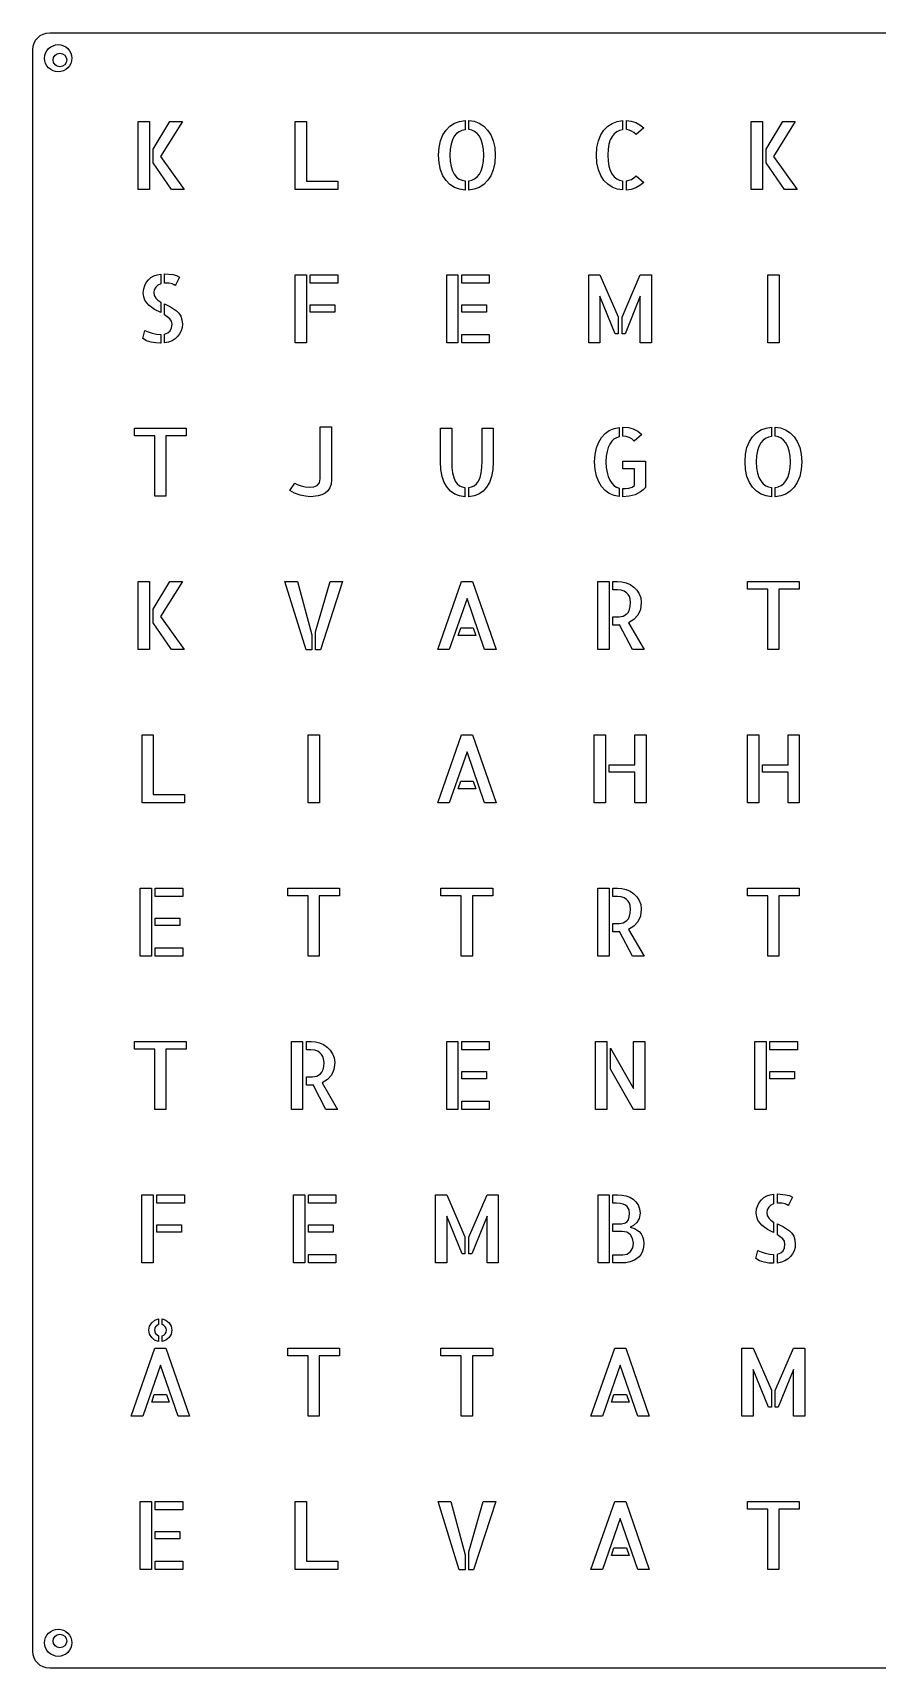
# Model space of a CAD drawing. Extents: x 0 to 525, y 0 to 480.
# Drawn here: x 0 to 248, y 0 to 480 of the extents above; entities that cross this region are included whole.
import ezdxf

# ---------------------------------------------------------------- set-up
doc = ezdxf.new("R2010")
doc.units = 0

msp = doc.modelspace()

# ---------------------------------------------------------------- linework, layer by layer
at = {"layer": 'Cut', "color": 10}
for points in [[(520, 0), (5, 0), (3.989863, 0.10123), (3.050156, 0.391719), (2.200684, 0.85166), (1.46125, 1.46125), (0.85166, 2.200684), (0.391719, 3.050156), (0.10123, 3.989863), (0, 5), (0, 475), (0.10123, 476.010137), (0.391719, 476.949844), (0.85166, 477.799316), (1.46125, 478.53875), (2.200684, 479.14834), (3.050156, 479.608281), (3.989863, 479.89877), (5, 480), (5, 480), (5, 480), (520, 480)], [(11.5, 472.5), (11.422431, 471.715995), (11.195518, 470.969266), (10.827953, 470.280798), (10.328427, 469.671573), (9.719202, 469.172047), (9.030734, 468.804482), (8.284005, 468.577569), (7.5, 468.5), (6.715995, 468.577569), (5.969266, 468.804482), (5.280798, 469.172047), (4.671573, 469.671573), (4.172047, 470.280798), (3.804482, 470.969266), (3.577569, 471.715995), (3.5, 472.5), (3.577569, 473.284005), (3.804482, 474.030734), (4.172047, 474.719202), (4.671573, 475.328427), (5.280798, 475.827953), (5.969266, 476.195518), (6.715995, 476.422431), (7.5, 476.5), (8.284005, 476.422431), (9.030734, 476.195518), (9.719202, 475.827953), (10.328427, 475.328427), (10.827953, 474.719202), (11.195518, 474.030734), (11.422431, 473.284005), (11.5, 472.5), (11.5, 472.5)], [(11.5, 7.5), (11.422431, 6.715995), (11.195518, 5.969266), (10.827953, 5.280798), (10.328427, 4.671573), (9.719202, 4.172047), (9.030734, 3.804482), (8.284005, 3.577569), (7.5, 3.5), (6.715995, 3.577569), (5.969266, 3.804482), (5.280798, 4.172047), (4.671573, 4.671573), (4.172047, 5.280798), (3.804482, 5.969266), (3.577569, 6.715995), (3.5, 7.5), (3.577569, 8.284005), (3.804482, 9.030734), (4.172047, 9.719202), (4.671573, 10.328427), (5.280798, 10.827953), (5.969266, 11.195518), (6.715995, 11.422431), (7.5, 11.5), (8.284005, 11.422431), (9.030734, 11.195518), (9.719202, 10.827953), (10.328427, 10.328427), (10.827953, 9.719202), (11.195518, 9.030734), (11.422431, 8.284005), (11.5, 7.5), (11.5, 7.5)], [(10, 8), (9.847759, 7.234633), (9.414214, 6.585786), (8.765367, 6.152241), (8, 6), (7.234633, 6.152241), (6.585786, 6.585786), (6.152241, 7.234633), (6, 8), (6.152241, 8.765367), (6.585786, 9.414214), (7.234633, 9.847759), (8, 10), (8.765367, 9.847759), (9.414214, 9.414214), (9.847759, 8.765367), (10, 8), (10, 8)]]:
    msp.add_lwpolyline(points, dxfattribs=at)
msp.add_lwpolyline([(10, 472), (9.847759, 471.234633), (9.414214, 470.585786), (8.765367, 470.152241), (8, 470), (7.234633, 470.152241), (6.585786, 470.585786), (6.152241, 471.234633), (6, 472), (6.152241, 472.765367), (6.585786, 473.414214), (7.234633, 473.847759), (8, 474), (8.765367, 473.847759), (9.414214, 473.414214), (9.847759, 472.765367), (10, 472), (10, 472)], close=True, dxfattribs=at)
at = {"layer": 'Stencil Cut', "color": 7}
for points in [[(30.968994, 433.967246), (30.968994, 453.939658), (34.275146, 453.939658), (34.275146, 433.967246), (30.968994, 433.967246)], [(37.554199, 443.668906), (44.491699, 433.967246), (40.724854, 433.967246), (35.38623, 441.826133), (35.38623, 445.782676), (40.237061, 453.939658), (43.949707, 453.939658), (37.554199, 443.668906)], [(119.18042, 444.048301), (119.322692, 446.317893), (119.74951, 448.302939), (120.4541, 450.023764), (121.37549, 451.446494), (122.520445, 452.591452), (123.84155, 453.424766), (125.338805, 453.980307), (126.95801, 454.237754), (126.95801, 451.527793), (126.06372, 451.331321), (125.22363, 450.958701), (124.46484, 450.38961), (123.81445, 449.603721), (123.279235, 448.587486), (122.86597, 447.327353), (122.59497, 445.81655), (122.48657, 444.048301), (122.59497, 442.259726), (122.86597, 440.742148), (123.279235, 439.495566), (123.81445, 438.465781), (124.485165, 437.652793), (125.25073, 437.056602), (126.084045, 436.690757), (126.95801, 436.514609), (126.95801, 433.831748), (125.35913, 434.082419), (123.86865, 434.617637), (122.52722, 435.4645), (121.37549, 436.595908), (120.4541, 438.038962), (119.74951, 439.766562), (119.322692, 441.771934), (119.18042, 444.048301), (119.18042, 444.048301)], [(128.04199, 454.237754), (129.634095, 454.000632), (131.10425, 453.451865), (132.438905, 452.598227), (133.57031, 451.446494), (134.512025, 450.023764), (135.22339, 448.302939), (135.670533, 446.317893), (135.81958, 444.048301), (135.670533, 441.771934), (135.22339, 439.766562), (134.512025, 438.038962), (133.57031, 436.595908), (132.44568, 435.4645), (131.13135, 434.617637), (129.65442, 434.082419), (128.04199, 433.831748), (128.04199, 436.514609), (128.93628, 436.711081), (129.77637, 437.083701), (130.53516, 437.673118), (131.18555, 438.465781), (131.720765, 439.495566), (132.13403, 440.742148), (132.40503, 442.259726), (132.51343, 444.048301), (132.40503, 445.8301), (132.13403, 447.327353), (131.71399, 448.587486), (131.15845, 449.603721), (130.50806, 450.409934), (129.74927, 450.985801), (128.915955, 451.37197), (128.04199, 451.554893), (128.04199, 454.237754)], [(165.54895, 444.048301), (165.691222, 446.317893), (166.11804, 448.302939), (166.82263, 450.00344), (167.74402, 451.419394), (168.861875, 452.550803), (170.15588, 453.397666), (171.626035, 453.959983), (173.21814, 454.237754), (173.21814, 451.527793), (172.35095, 451.304221), (171.53796, 450.904502), (170.7995, 450.33541), (170.15588, 449.549521), (169.620665, 448.533286), (169.2074, 447.273154), (168.956725, 445.789451), (168.8551, 444.048301), (168.956725, 442.286826), (169.2074, 440.796348), (169.620665, 439.549766), (170.15588, 438.51998), (170.7995, 437.706992), (171.53796, 437.110801), (172.3645, 436.717857), (173.21814, 436.514609), (173.21814, 433.858848), (171.626035, 434.116294), (170.15588, 434.671836), (168.861875, 435.518699), (167.74402, 436.650107), (166.82263, 438.066062), (166.11804, 439.766562), (165.691222, 441.771934), (165.54895, 444.048301), (165.54895, 444.048301)], [(177.17468, 450.091514), (176.531065, 450.708029), (175.8468, 451.148398), (175.11511, 451.426169), (174.32922, 451.554893), (174.32922, 454.237754), (175.785826, 454.053138), (177.120482, 453.634788), (178.333191, 452.982703), (179.42395, 452.096885), (177.17468, 450.091514)], [(210.96899, 433.967246), (210.96899, 453.939658), (214.27515, 453.939658), (214.27515, 433.967246), (210.96899, 433.967246)], [(217.5542, 443.668906), (224.4917, 433.967246), (220.72485, 433.967246), (215.38623, 441.826133), (215.38623, 445.782676), (220.23706, 453.939658), (223.94971, 453.939658), (217.5542, 443.668906)], [(174.32922, 436.514609), (175.8468, 436.948203), (176.544615, 437.381797), (177.17468, 437.977988), (179.42395, 435.999717), (178.333192, 435.112204), (177.12048, 434.455039), (175.785825, 434.02822), (174.32922, 433.831748), (174.32922, 436.514609)], [(32.486572, 403.682334), (32.588196, 404.813743), (32.893066, 405.823203), (33.36731, 406.710715), (33.977051, 407.476279), (34.73584, 408.12667), (35.603027, 408.614463), (36.571839, 408.973533), (37.581299, 409.183555), (37.581299, 406.338096), (36.788635, 405.924827), (36.14502, 405.281211), (35.718201, 404.542746), (35.575928, 403.790732), (35.718201, 402.835471), (36.14502, 402.083457), (36.788635, 401.473716), (37.581299, 400.945273), (37.581299, 397.855918), (35.792725, 398.777305), (34.166748, 399.969687), (33.496033, 400.701377), (32.947266, 401.541465), (32.601746, 402.523826), (32.486572, 403.682334), (32.486572, 403.682334)], [(41.835937, 405.850303), (41.510742, 406.04), (40.96875, 406.283896), (40.074463, 406.500693), (38.692383, 406.527793), (38.692383, 409.264853), (41.104248, 408.993857), (42.228882, 408.709312), (43.109619, 408.289268), (42.730225, 407.503379), (42.32373, 406.71749), (41.998535, 406.121299), (41.835937, 405.850303), (41.835937, 405.850303)], [(89.559448, 408.939658), (89.559448, 406.473594), (81.483765, 406.473594), (81.483765, 408.939658), (89.559448, 408.939658)], [(121.56519, 408.939658), (124.87134, 408.939658), (124.87134, 388.967246), (121.56519, 388.967246), (121.56519, 408.939658)], [(134.05811, 408.939658), (134.05811, 406.473594), (125.98242, 406.473594), (125.98242, 408.939658), (134.05811, 408.939658)], [(163.27258, 408.939658), (166.57874, 408.939658), (171.94446, 396.609336), (171.94446, 391.595908), (171.07727, 391.595908), (166.57874, 402.706748), (166.57874, 388.967246), (163.27258, 388.967246), (163.27258, 408.939658)], [(178.42126, 408.939658), (181.72742, 408.939658), (181.72742, 388.967246), (178.42126, 388.967246), (178.42126, 402.706748), (173.94983, 391.595908), (173.05554, 391.595908), (173.05554, 396.555137), (178.42126, 408.939658)], [(219.18018, 388.967246), (215.87402, 388.967246), (215.87402, 408.939658), (219.18018, 408.939658), (219.18018, 388.967246)], [(38.692383, 400.403281), (40.508057, 399.536094), (42.215332, 398.39791), (42.906372, 397.672995), (43.461914, 396.799033), (43.827759, 395.735373), (43.949707, 394.441367), (43.854858, 393.479331), (43.570312, 392.544394), (43.136719, 391.663657), (42.540527, 390.864219), (41.808838, 390.186728), (40.914551, 389.617637), (39.871216, 389.190818), (38.692383, 388.940146), (38.692383, 391.541709), (39.664581, 391.929572), (40.359009, 392.551169), (40.775666, 393.406501), (40.914551, 394.495566), (40.758728, 395.362754), (40.29126, 396.067344), (38.692383, 397.232627), (38.692383, 400.403281)], [(88.71936, 397.964316), (81.483765, 397.964316), (81.483765, 400.186484), (88.71936, 400.186484), (88.71936, 397.964316)], [(133.21802, 397.964316), (125.98242, 397.964316), (125.98242, 400.186484), (133.21802, 400.186484), (133.21802, 397.964316)], [(32.920166, 392.625693), (33.868652, 392.1921), (35.088135, 391.812705), (36.334717, 391.541709), (37.5, 391.433311), (37.5813, 391.433311), (37.5813, 388.858848), (37.5271, 388.858848), (36.172119, 388.940148), (34.790039, 389.156945), (33.435059, 389.590539), (32.351074, 390.295129), (32.920166, 392.625693)], [(125.98242, 391.433311), (134.05811, 391.433311), (134.05811, 388.967246), (125.98242, 388.967246), (125.98242, 391.433311)], [(45.10144, 363.93966), (45.10144, 361.71749), (39.139526, 361.71749), (39.139526, 343.96725), (35.860474, 343.96725), (35.860474, 361.71749), (29.89856, 361.71749), (29.89856, 363.93966), (45.10144, 363.93966)], [(87.770874, 364.34615), (87.770874, 348.79098), (87.642151, 347.490198), (87.255981, 346.40621), (86.653015, 345.545795), (85.873901, 344.86153), (84.938965, 344.373737), (83.86853, 344.04854), (81.565063, 343.83175), (80.155884, 343.96725), (78.502808, 344.31954), (76.876831, 344.91573), (75.54895, 345.64742), (76.93103, 347.84249), (77.689819, 347.436), (78.800903, 347.0566), (80.047485, 346.75851), (81.266968, 346.62301), (82.554199, 346.758507), (83.543335, 347.165), (84.207275, 347.923787), (84.464722, 349.06197), (84.464722, 364.34615), (87.770874, 364.34615)], [(123.04211, 354.3735), (123.10986, 352.442653), (123.31311, 350.82345), (123.645082, 349.509117), (124.099, 348.43868), (124.661315, 347.632465), (125.31848, 347.0566), (126.09082, 346.690758), (126.94446, 346.51461), (126.94446, 343.83175), (125.365905, 344.082423), (123.9364, 344.61764), (122.710142, 345.464502), (121.68713, 346.59591), (120.86737, 348.038963), (120.25085, 349.76656), (119.864683, 351.771935), (119.73596, 354.0483), (119.73596, 363.93966), (123.04211, 363.93966), (123.04211, 354.3735)], [(135.26404, 363.93966), (135.26404, 354.0483), (135.135317, 351.771935), (134.74915, 349.76656), (134.125855, 348.038963), (133.28577, 346.59591), (132.262757, 345.464502), (131.0365, 344.61764), (129.62732, 344.082423), (128.05554, 343.83175), (128.05554, 346.51461), (128.902405, 346.704308), (129.65442, 347.0566), (130.33191, 347.632465), (130.901, 348.43868), (131.354917, 349.488792), (131.68689, 350.79635), (131.910465, 352.422327), (131.98499, 354.3735), (131.98499, 363.93966), (135.26404, 363.93966)], [(165.02051, 354.0483), (165.156007, 356.24337), (165.5625, 358.16744), (166.206115, 359.840845), (167.05298, 361.2297), (168.096312, 362.367883), (169.32935, 363.23507), (170.711427, 363.831262), (172.2019, 364.15646), (172.2019, 361.44649), (171.416017, 361.155172), (170.68433, 360.7148), (170.040712, 360.098287), (169.46484, 359.27853), (169.00415, 358.282617), (168.65186, 357.08346), (168.42151, 355.68783), (168.32666, 354.0483), (168.42151, 352.395228), (168.65186, 350.95895), (169.00415, 349.719137), (169.46484, 348.65548), (170.040712, 347.80184), (170.68433, 347.1379), (171.416017, 346.656882), (172.2019, 346.35201), (172.2019, 343.88595), (170.711427, 344.21114), (169.32935, 344.80733), (168.096312, 345.694842), (167.05298, 346.8398), (166.206115, 348.24221), (165.5625, 349.90206), (165.156007, 351.846455), (165.02051, 354.0483), (165.02051, 354.0483)], [(176.64624, 360.09151), (175.948425, 360.769002), (175.15576, 361.2297), (174.302123, 361.493918), (173.42139, 361.58199), (173.31299, 361.58199), (173.31299, 364.26485), (173.34009, 364.26485), (174.911862, 364.129352), (176.37524, 363.72286), (177.709898, 363.04537), (178.89551, 362.09688), (176.64624, 360.09151)], [(209.18042, 354.0483), (209.322692, 356.317895), (209.74951, 358.30294), (210.4541, 360.023762), (211.37549, 361.44649), (212.520445, 362.591455), (213.84155, 363.42477), (215.338805, 363.98031), (216.95801, 364.23775), (216.95801, 361.52779), (216.06372, 361.331318), (215.22363, 360.9587), (214.46484, 360.38961), (213.81445, 359.60372), (213.279235, 358.587483), (212.86597, 357.32735), (212.59497, 355.816548), (212.48657, 354.0483), (212.59497, 352.259727), (212.86597, 350.74215), (213.279235, 349.495567), (213.81445, 348.46578), (214.485165, 347.65279), (215.25073, 347.0566), (216.084045, 346.690758), (216.95801, 346.51461), (216.95801, 343.83175), (215.35913, 344.082423), (213.86865, 344.61764), (212.52722, 345.464502), (211.37549, 346.59591), (210.4541, 348.038963), (209.74951, 349.76656), (209.322693, 351.771935), (209.18042, 354.0483), (209.18042, 354.0483)], [(218.04199, 364.23775), (219.634095, 364.00063), (221.10425, 363.45187), (222.438905, 362.59823), (223.57031, 361.44649), (224.512025, 360.023762), (225.22339, 358.30294), (225.670532, 356.317895), (225.81958, 354.0483), (225.670532, 351.771935), (225.22339, 349.76656), (224.512025, 348.038963), (223.57031, 346.59591), (222.44568, 345.464502), (221.13135, 344.61764), (219.65442, 344.082423), (218.04199, 343.83175), (218.04199, 346.51461), (218.93628, 346.711083), (219.77637, 347.0837), (220.53516, 347.673115), (221.18555, 348.46578), (221.720765, 349.495567), (222.13403, 350.74215), (222.40503, 352.259727), (222.51343, 354.0483), (222.40503, 355.830097), (222.13403, 357.32735), (221.71399, 358.587482), (221.15845, 359.60372), (220.50806, 360.409935), (219.74927, 360.9858), (218.915955, 361.371967), (218.04199, 361.55489), (218.04199, 364.23775)], [(179.92529, 354.2651), (179.92529, 346.54171), (179.26135, 345.82357), (178.51611, 345.24093), (176.89014, 344.42794), (175.12866, 343.96725), (173.34009, 343.83175), (173.31299, 343.83175), (173.31299, 346.21651), (174.09888, 346.24361), (175.07446, 346.37911), (176.02295, 346.65011), (176.70044, 347.1108), (176.70044, 352.04293), (173.31299, 352.04293), (173.31299, 354.2651), (179.92529, 354.2651)], [(30.968994, 298.96725), (30.968994, 318.93966), (34.275146, 318.93966), (34.275146, 298.96725), (30.968994, 298.96725)], [(37.554199, 308.66891), (44.491699, 298.96725), (40.724854, 298.96725), (35.38623, 306.82613), (35.38623, 310.78268), (40.237061, 318.93966), (43.949707, 318.93966), (37.554199, 308.66891)], [(74.058472, 318.93966), (77.771118, 318.93966), (81.971558, 303.27608), (81.971558, 298.85885), (80.264282, 298.85885), (74.058472, 318.93966)], [(87.310181, 318.93966), (90.995728, 318.93966), (84.491821, 298.85885), (83.082642, 298.85885), (83.082642, 304.14327), (87.310181, 318.93966)], [(136.07703, 298.96725), (132.71667, 298.96725), (127.54065, 313.92623), (122.31042, 298.96725), (118.92297, 298.96725), (125.91467, 318.91256), (129.13953, 318.91256), (136.07703, 298.96725)], [(165.99609, 318.93966), (169.24805, 318.93966), (169.24805, 298.96725), (165.99609, 298.96725), (165.99609, 318.93966)], [(179.5459, 298.96725), (176.10425, 298.96725), (172.3374, 306.20284), (172.14771, 306.17574), (171.87671, 306.17574), (171.30762, 306.17574), (170.35913, 306.17574), (170.35913, 308.56051), (172.2019, 308.56051), (173.39429, 308.75021), (174.47827, 309.4277), (174.918637, 309.976465), (175.26416, 310.70138), (175.487735, 311.636313), (175.56226, 312.76095), (175.42676, 313.87203), (175.216738, 314.502095), (174.85767, 315.09151), (174.363097, 315.633508), (173.69238, 316.0671), (172.811643, 316.371968), (171.68701, 316.47359), (170.35913, 316.47359), (170.35913, 318.93966), (171.74121, 318.93966), (173.008115, 318.838035), (174.26147, 318.53316), (175.440308, 318.025045), (176.48364, 317.31368), (177.384705, 316.412618), (178.08252, 315.33541), (178.549988, 314.122705), (178.70581, 312.76095), (178.455138, 310.755578), (177.70312, 309.0754), (176.52429, 307.754293), (174.99316, 306.82613), (179.5459, 298.96725)], [(225.10144, 318.93966), (225.10144, 316.71749), (219.13953, 316.71749), (219.13953, 298.96725), (215.86047, 298.96725), (215.86047, 316.71749), (209.89856, 316.71749), (209.89856, 318.93966), (225.10144, 318.93966)], [(129.32922, 305.30855), (130.11511, 303.11349), (124.93909, 303.11349), (125.69788, 305.30855), (129.32922, 305.30855)], [(35.41333, 273.93966), (35.41333, 256.43331), (44.600098, 256.43331), (44.600098, 253.96725), (32.107178, 253.96725), (32.107178, 273.93966), (35.41333, 273.93966)], [(84.180176, 253.96725), (80.874023, 253.96725), (80.874023, 273.93966), (84.180176, 273.93966), (84.180176, 253.96725)], [(136.07703, 253.96725), (132.71667, 253.96725), (127.54065, 268.92623), (122.31042, 253.96725), (118.92297, 253.96725), (125.91467, 273.91256), (129.13953, 273.91256), (136.07703, 253.96725)], [(164.89856, 273.93966), (168.20471, 273.93966), (168.20471, 253.96725), (164.89856, 253.96725), (164.89856, 273.93966)], [(180.10144, 273.93966), (180.10144, 253.96725), (176.84949, 253.96725), (176.84949, 262.96432), (169.3158, 262.96432), (169.3158, 265.18648), (176.84949, 265.18648), (176.84949, 273.93966), (180.10144, 273.93966)], [(209.89856, 273.93966), (213.20471, 273.93966), (213.20471, 253.96725), (209.89856, 253.96725), (209.89856, 273.93966)], [(225.10144, 273.93966), (225.10144, 253.96725), (221.84949, 253.96725), (221.84949, 262.96432), (214.3158, 262.96432), (214.3158, 265.18648), (221.84949, 265.18648), (221.84949, 273.93966), (225.10144, 273.93966)], [(129.32922, 260.30855), (130.11511, 258.11349), (124.93909, 258.11349), (125.69788, 260.30855), (129.32922, 260.30855)], [(31.565186, 228.93966), (34.871338, 228.93966), (34.871338, 208.96725), (31.565186, 208.96725), (31.565186, 228.93966)], [(44.058105, 228.93966), (44.058105, 226.47359), (35.982422, 226.47359), (35.982422, 228.93966), (44.058105, 228.93966)], [(90.10144, 228.93966), (90.10144, 226.71749), (84.139526, 226.71749), (84.139526, 208.96725), (80.860474, 208.96725), (80.860474, 226.71749), (74.89856, 226.71749), (74.89856, 228.93966), (90.10144, 228.93966)], [(135.10144, 228.93966), (135.10144, 226.71749), (129.13953, 226.71749), (129.13953, 208.96725), (125.86047, 208.96725), (125.86047, 226.71749), (119.89856, 226.71749), (119.89856, 228.93966), (135.10144, 228.93966)], [(165.99609, 228.93966), (169.24805, 228.93966), (169.24805, 208.96725), (165.99609, 208.96725), (165.99609, 228.93966)], [(179.5459, 208.96725), (176.10425, 208.96725), (172.3374, 216.20284), (172.14771, 216.17574), (171.87671, 216.17574), (171.30762, 216.17574), (170.35913, 216.17574), (170.35913, 218.56051), (172.2019, 218.56051), (173.39429, 218.75021), (174.47827, 219.4277), (174.918637, 219.976465), (175.26416, 220.70138), (175.487735, 221.636312), (175.56226, 222.76095), (175.42676, 223.87203), (175.216738, 224.502095), (174.85767, 225.09151), (174.363097, 225.633507), (173.69238, 226.0671), (172.811643, 226.371968), (171.68701, 226.47359), (170.35913, 226.47359), (170.35913, 228.93966), (171.74121, 228.93966), (173.008115, 228.838035), (174.26147, 228.53316), (175.440308, 228.025045), (176.48364, 227.31368), (177.384705, 226.412617), (178.08252, 225.33541), (178.549988, 224.122705), (178.70581, 222.76095), (178.455138, 220.755577), (177.70312, 219.0754), (176.52429, 217.754292), (174.99316, 216.82613), (179.5459, 208.96725)], [(225.10144, 228.93966), (225.10144, 226.71749), (219.13953, 226.71749), (219.13953, 208.96725), (215.86047, 208.96725), (215.86047, 226.71749), (209.89856, 226.71749), (209.89856, 228.93966), (225.10144, 228.93966)], [(43.218018, 217.96432), (35.982422, 217.96432), (35.982422, 220.18648), (43.218018, 220.18648), (43.218018, 217.96432)], [(35.982422, 211.43331), (44.058105, 211.43331), (44.058105, 208.96725), (35.982422, 208.96725), (35.982422, 211.43331)], [(45.10144, 183.93966), (45.10144, 181.71749), (39.139526, 181.71749), (39.139526, 163.96725), (35.860474, 163.96725), (35.860474, 181.71749), (29.89856, 181.71749), (29.89856, 183.93966), (45.10144, 183.93966)], [(75.996094, 183.93966), (79.248047, 183.93966), (79.248047, 163.96725), (75.996094, 163.96725), (75.996094, 183.93966)], [(89.545898, 163.96725), (86.104248, 163.96725), (82.337402, 171.20284), (82.147705, 171.17574), (81.876709, 171.17574), (81.307617, 171.17574), (80.359131, 171.17574), (80.359131, 173.56051), (82.201904, 173.56051), (83.394287, 173.75021), (84.478271, 174.4277), (84.91864, 174.976465), (85.26416, 175.70138), (85.487732, 176.636312), (85.562256, 177.76095), (85.426758, 178.87203), (85.216736, 179.502095), (84.857666, 180.09151), (84.363098, 180.633507), (83.692383, 181.0671), (82.811646, 181.371967), (81.687012, 181.47359), (80.359131, 181.47359), (80.359131, 183.93966), (81.741211, 183.93966), (83.008118, 183.838035), (84.261475, 183.53316), (85.440308, 183.025045), (86.483643, 182.31368), (87.384705, 181.412618), (88.08252, 180.33541), (88.549988, 179.122705), (88.705811, 177.76095), (88.45514, 175.755578), (87.703125, 174.0754), (86.524292, 172.754293), (84.993164, 171.82613), (89.545898, 163.96725)], [(121.56519, 183.93966), (124.87134, 183.93966), (124.87134, 163.96725), (121.56519, 163.96725), (121.56519, 183.93966)], [(134.05811, 183.93966), (134.05811, 181.47359), (125.98242, 181.47359), (125.98242, 183.93966), (134.05811, 183.93966)], [(165.2915, 163.96725), (165.2915, 183.93966), (168.59766, 183.93966), (168.59766, 163.96725), (165.2915, 163.96725)], [(176.42944, 183.93966), (179.7356, 183.93966), (179.7356, 163.96725), (176.42944, 163.96725), (169.70874, 175.78268), (169.70874, 182.01559), (176.42944, 170.17306), (176.42944, 183.93966)], [(212.06653, 183.93966), (215.37268, 183.93966), (215.37268, 163.96725), (212.06653, 163.96725), (212.06653, 183.93966)], [(224.55945, 183.93966), (224.55945, 181.47359), (216.48376, 181.47359), (216.48376, 183.93966), (224.55945, 183.93966)], [(133.21802, 172.96432), (125.98242, 172.96432), (125.98242, 175.18648), (133.21802, 175.18648), (133.21802, 172.96432)], [(223.71936, 172.96432), (216.48376, 172.96432), (216.48376, 175.18648), (223.71936, 175.18648), (223.71936, 172.96432)], [(125.98242, 166.43331), (134.05811, 166.43331), (134.05811, 163.96725), (125.98242, 163.96725), (125.98242, 166.43331)], [(221.83594, 135.8503), (221.51074, 136.04), (220.96875, 136.2839), (220.07446, 136.50069), (218.69238, 136.52779), (218.69238, 139.26485), (221.10425, 138.99386), (222.228882, 138.709313), (223.10962, 138.28927), (222.73022, 137.50338), (222.32373, 136.71749), (221.99854, 136.1213), (221.83594, 135.8503), (221.83594, 135.8503)], [(32.066528, 138.93966), (35.372681, 138.93966), (35.372681, 118.96725), (32.066528, 118.96725), (32.066528, 138.93966)], [(44.559448, 138.93966), (44.559448, 136.47359), (36.483765, 136.47359), (36.483765, 138.93966), (44.559448, 138.93966)], [(76.565186, 138.93966), (79.871338, 138.93966), (79.871338, 118.96725), (76.565186, 118.96725), (76.565186, 138.93966)], [(89.058105, 138.93966), (89.058105, 136.47359), (80.982422, 136.47359), (80.982422, 138.93966), (89.058105, 138.93966)], [(118.27258, 138.93966), (121.57874, 138.93966), (126.94446, 126.60934), (126.94446, 121.59591), (126.07727, 121.59591), (121.57874, 132.70675), (121.57874, 118.96725), (118.27258, 118.96725), (118.27258, 138.93966)], [(133.42126, 138.93966), (136.72742, 138.93966), (136.72742, 118.96725), (133.42126, 118.96725), (133.42126, 132.70675), (128.94983, 121.59591), (128.05554, 121.59591), (128.05554, 126.55514), (133.42126, 138.93966)], [(166.00964, 138.93966), (169.2616, 138.93966), (169.2616, 118.96725), (166.00964, 118.96725), (166.00964, 138.93966)], [(175.44031, 129.48189), (176.76819, 129.0754), (178.06897, 128.15401), (178.63806, 127.49007), (179.09875, 126.69063), (179.403625, 125.782798), (179.50525, 124.73946), (179.403625, 123.47933), (179.09875, 122.4089), (178.63806, 121.51461), (178.06897, 120.78292), (176.74109, 119.78023), (175.35901, 119.23824), (174.19373, 118.99435), (173.51624, 118.96725), (170.37268, 118.96725), (170.37268, 121.35201), (173.32654, 121.35201), (174.606997, 121.582358), (175.57581, 122.2734), (176.185545, 123.35061), (176.38879, 124.73946), (176.17877, 126.087668), (175.54871, 127.20553), (175.079547, 127.644203), (174.512147, 127.95754), (173.08264, 128.20821), (170.37268, 128.20821), (170.37268, 130.40328), (171.67346, 130.40328), (172.89294, 130.43038), (174.05823, 130.72848), (174.546023, 131.09432), (174.92542, 131.64986), (175.189638, 132.442525), (175.27771, 133.51974), (175.14221, 134.52242), (174.60022, 135.49801), (174.105655, 135.890953), (173.43494, 136.2026), (172.554203, 136.405843), (171.42957, 136.47359), (170.37268, 136.47359), (170.37268, 138.93966), (171.75476, 138.93966), (173.008117, 138.865135), (174.22083, 138.64156), (175.34546, 138.255395), (176.33459, 137.69308), (177.16113, 136.941065), (177.79797, 135.9858), (178.20447, 134.854395), (178.33997, 133.51974), (178.06897, 131.97506), (177.39148, 130.78268), (176.44299, 129.91549), (175.44031, 129.48189), (175.44031, 129.48189)], [(212.48657, 133.68233), (212.588195, 134.813742), (212.89307, 135.8232), (213.36731, 136.710715), (213.97705, 137.47628), (214.73584, 138.12667), (215.60303, 138.61446), (216.571837, 138.973532), (217.5813, 139.18355), (217.5813, 136.3381), (216.788635, 135.924827), (216.14502, 135.28121), (215.718202, 134.542745), (215.57593, 133.79073), (215.718202, 132.835472), (216.14502, 132.08346), (216.788635, 131.473717), (217.5813, 130.94527), (217.5813, 127.85592), (215.79272, 128.7773), (214.16675, 129.96969), (213.496035, 130.701377), (212.94727, 131.54146), (212.601745, 132.523822), (212.48657, 133.68233), (212.48657, 133.68233)], [(43.71936, 127.96432), (36.483765, 127.96432), (36.483765, 130.18648), (43.71936, 130.18648), (43.71936, 127.96432)], [(88.218018, 127.96432), (80.982422, 127.96432), (80.982422, 130.18648), (88.218018, 130.18648), (88.218018, 127.96432)], [(218.69238, 130.40328), (220.50806, 129.53609), (222.21533, 128.39791), (222.90637, 127.672995), (223.46191, 126.79903), (223.82776, 125.735375), (223.94971, 124.44137), (223.85486, 123.47933), (223.57031, 122.54439), (223.13672, 121.663657), (222.54053, 120.86422), (221.80884, 120.18673), (220.91455, 119.61764), (219.871212, 119.190817), (218.69238, 118.94015), (218.69238, 121.54171), (219.664579, 121.929573), (220.359007, 122.55117), (220.775664, 123.406503), (220.91455, 124.49557), (220.758727, 125.362753), (220.29126, 126.06734), (218.69238, 127.23263), (218.69238, 130.40328)], [(80.982422, 121.43331), (89.058105, 121.43331), (89.058105, 118.96725), (80.982422, 118.96725), (80.982422, 121.43331)], [(212.92017, 122.62569), (213.86865, 122.1921), (215.08813, 121.81271), (216.33472, 121.54171), (217.5, 121.43331), (217.5813, 121.43331), (217.5813, 118.85885), (217.5271, 118.85885), (216.17212, 118.94015), (214.79004, 119.15694), (213.43506, 119.59054), (212.35107, 120.29513), (212.92017, 122.62569)], [(34.126099, 99.25118), (34.342896, 100.41646), (34.939087, 101.39205), (35.833374, 102.15084), (36.917358, 102.55733), (36.917358, 100.87716), (36.077271, 100.22677), (35.833374, 99.766072), (35.752075, 99.25118), (35.833374, 98.69564), (36.077271, 98.2214), (36.917358, 97.57101), (36.917358, 95.91793), (35.806274, 96.29732), (34.939087, 97.05611), (34.342896, 98.0317), (34.126099, 99.25118), (34.126099, 99.25118)], [(38.028442, 102.55733), (39.139526, 102.15084), (40.033813, 101.41915), (40.630005, 100.41646), (40.846802, 99.25118), (40.630005, 98.0317), (40.033813, 97.05611), (39.139526, 96.29732), (38.028442, 95.89083), (38.028442, 97.57101), (38.516235, 97.808128), (38.89563, 98.1943), (39.159851, 98.688865), (39.247925, 99.25118), (39.166626, 99.772847), (38.922729, 100.25387), (38.53656, 100.640037), (38.028442, 100.87716), (38.028442, 102.55733)], [(46.077026, 73.96725), (42.716675, 73.96725), (37.540649, 88.92623), (32.310425, 73.96725), (28.922974, 73.96725), (35.914673, 93.91256), (39.139526, 93.91256), (46.077026, 73.96725)], [(90.10144, 93.93966), (90.10144, 91.71749), (84.139526, 91.71749), (84.139526, 73.96725), (80.860474, 73.96725), (80.860474, 91.71749), (74.89856, 91.71749), (74.89856, 93.93966), (90.10144, 93.93966)], [(135.10144, 93.93966), (135.10144, 91.71749), (129.13953, 91.71749), (129.13953, 73.96725), (125.86047, 73.96725), (125.86047, 91.71749), (119.89856, 91.71749), (119.89856, 93.93966), (135.10144, 93.93966)], [(181.07703, 73.96725), (177.71667, 73.96725), (172.54065, 88.92623), (167.31042, 73.96725), (163.92297, 73.96725), (170.91467, 93.91256), (174.13953, 93.91256), (181.07703, 73.96725)], [(208.27258, 93.93966), (211.57874, 93.93966), (216.94446, 81.60934), (216.94446, 76.59591), (216.07727, 76.59591), (211.57874, 87.70675), (211.57874, 73.96725), (208.27258, 73.96725), (208.27258, 93.93966)], [(223.42126, 93.93966), (226.72742, 93.93966), (226.72742, 73.96725), (223.42126, 73.96725), (223.42126, 87.70675), (218.94983, 76.59591), (218.05554, 76.59591), (218.05554, 81.55514), (223.42126, 93.93966)], [(39.329224, 80.30855), (40.115112, 78.11349), (34.939087, 78.11349), (35.697876, 80.30855), (39.329224, 80.30855)], [(174.32922, 80.30855), (175.11511, 78.11349), (169.93909, 78.11349), (170.69788, 80.30855), (174.32922, 80.30855)], [(31.565186, 48.93966), (34.871338, 48.93966), (34.871338, 28.96725), (31.565186, 28.96725), (31.565186, 48.93966)], [(44.058105, 48.93966), (44.058105, 46.47359), (35.982422, 46.47359), (35.982422, 48.93966), (44.058105, 48.93966)], [(80.41333, 48.93966), (80.41333, 31.43331), (89.600098, 31.43331), (89.600098, 28.96725), (77.107178, 28.96725), (77.107178, 48.93966), (80.41333, 48.93966)], [(119.05847, 48.93966), (122.77112, 48.93966), (126.97156, 33.27608), (126.97156, 28.85885), (125.26428, 28.85885), (119.05847, 48.93966)], [(132.31018, 48.93966), (135.99573, 48.93966), (129.49182, 28.85885), (128.08264, 28.85885), (128.08264, 34.14327), (132.31018, 48.93966)], [(181.07703, 28.96725), (177.71667, 28.96725), (172.54065, 43.92623), (167.31042, 28.96725), (163.92297, 28.96725), (170.91467, 48.91256), (174.13953, 48.91256), (181.07703, 28.96725)], [(225.10144, 48.93966), (225.10144, 46.71749), (219.13953, 46.71749), (219.13953, 28.96725), (215.86047, 28.96725), (215.86047, 46.71749), (209.89856, 46.71749), (209.89856, 48.93966), (225.10144, 48.93966)], [(43.218018, 37.96432), (35.982422, 37.96432), (35.982422, 40.18648), (43.218018, 40.18648), (43.218018, 37.96432)], [(174.32922, 35.30855), (175.11511, 33.11349), (169.93909, 33.11349), (170.69788, 35.30855), (174.32922, 35.30855)], [(35.982422, 31.43331), (44.058105, 31.43331), (44.058105, 28.96725), (35.982422, 28.96725), (35.982422, 31.43331)]]:
    msp.add_lwpolyline(points, dxfattribs=at)
for points in [[(80.41333, 453.939658), (80.41333, 436.433311), (89.600098, 436.433311), (89.600098, 433.967246), (77.107178, 433.967246), (77.107178, 453.939658), (80.41333, 453.939658)], [(77.066528, 408.939658), (80.372681, 408.939658), (80.372681, 388.967246), (77.066528, 388.967246), (77.066528, 408.939658)]]:
    msp.add_lwpolyline(points, close=True, dxfattribs=at)

doc.saveas('drawing.dxf')
